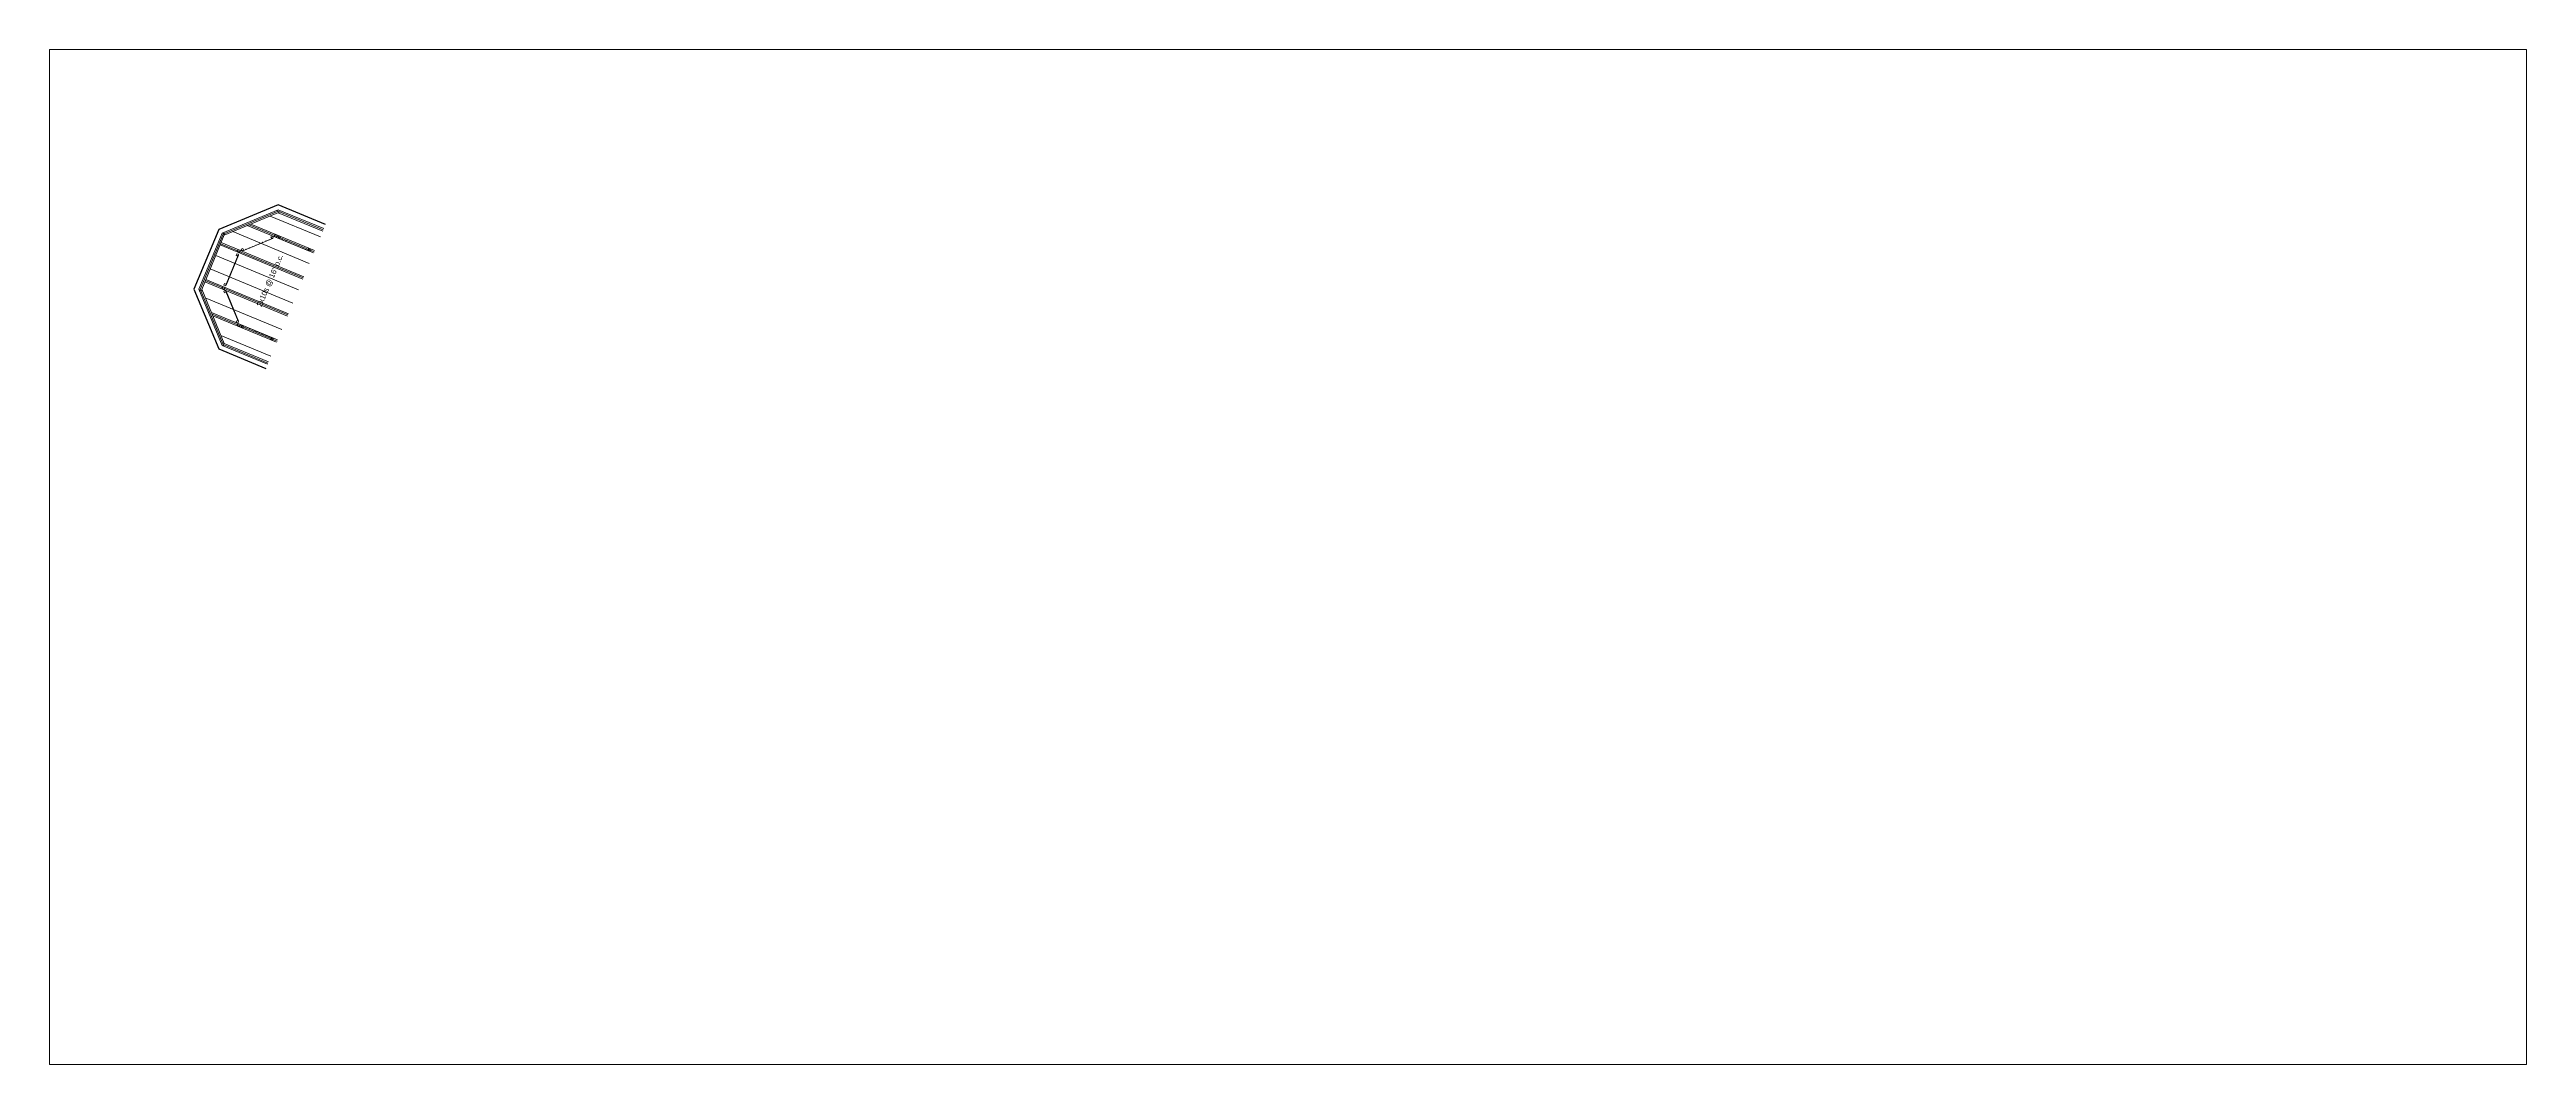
# Paper-space layout 'Foundation Layout' of a CAD drawing. Header units: inches. Extents: x 0 to 57.6, y 0 to 23.6.
# The model-space entities are those that its viewports show. They can reach past a viewport. Long polylines and large blocks are cut down to what shows.
import ezdxf

# ---------------------------------------------------------------- set-up
doc = ezdxf.new("R2010")
doc.units = ezdxf.units.IN
doc.header["$MEASUREMENT"] = 0
doc.linetypes.add('HIDDEN', pattern=[0.375, 0.25, -0.125])
doc.layers.get('0').update_dxf_attribs({"color": 8, "lineweight": 9})
for name, color, linetype, lineweight in [('BOTTOM PLATES', 7, 'Continuous', 20), ('FL JOISTS', 7, 'Continuous', 20), ('RAFTERS', 3, 'Continuous', 9), ('STEEL', 5, 'Continuous', 9)]:
    doc.layers.add(name, color=color, linetype=linetype, lineweight=lineweight)
doc.layers.add('LLTEXT', color=7, linetype='Continuous')
doc.styles.add('ARCHENTLTD', font='technical.ttf', dxfattribs={"height": 6})

msp = doc.modelspace()

# ---------------------------------------------------------------- linework, layer by layer
at = {"layer": 'BOTTOM PLATES'}
for centre in [(23409, 14063.8), (23367.7, 14046.7), (23350.6, 14005.4), (23367.7, 13964.1)]:
    msp.add_circle(centre, 1.5, dxfattribs=at)
at = {"layer": 'FL JOISTS', "color": 7, "linetype": 'HIDDEN', "lineweight": 30, "ltscale": 150}
for p, q in [((23411.8, 14098.3), (23345.3, 14070.7)), ((23464.4, 14076.5), (23411.8, 14098.3)), ((23345.3, 14070.7), (23317.7, 14004.2)), ((23317.7, 14004.2), (23345.3, 13937.7)), ((23345.3, 13937.7), (23397.8, 13915.9))]:
    msp.add_line(p, q, dxfattribs=at)
at = {"layer": 'RAFTERS', "ltscale": 25}
for p, q in [((23411.8, 14092.9), (23349.1, 14066.9)), ((23411.8, 14091.3), (23350.3, 14065.8)), ((23461.9, 14070.5), (23409.9, 14092.1)), ((23462.5, 14071.9), (23411.8, 14092.9)), ((23349.1, 14066.9), (23323.1, 14004.2)), ((23351.1, 14067.7), (23324, 14002.2)), ((23352.2, 14066.6), (23325.6, 14002.2)), ((23413.8, 14090.5), (23351.4, 14064.6)), ((23461.4, 14069.1), (23411.8, 14089.6)), ((23323.1, 14004.2), (23349.1, 13941.5)), ((23324.8, 14004.2), (23351.1, 13940.7)), ((23326.4, 14004.2), (23351.4, 13943.8)), ((23349.1, 13941.5), (23399.8, 13920.5)), ((23349.5, 13944.6), (23400.9, 13923.3)), ((23350.3, 13942.6), (23400.3, 13921.9))]:
    msp.add_line(p, q, dxfattribs=at)
at = {"layer": 'RAFTERS', "ltscale": 50}
for p, q in [((23361, 14068.6), (23446.4, 14033.1)), ((23377.2, 14075.3), (23451.2, 14044.7)), ((23379.2, 14076.1), (23451.8, 14046)), ((23381.2, 14076.9), (23452.3, 14047.4)), ((23402.8, 14085.9), (23458.7, 14062.7)), ((23342, 14041.8), (23434.2, 14003.6)), ((23346.9, 14053.7), (23439.1, 14015.4)), ((23347.5, 14055), (23439.7, 14016.8)), ((23348, 14056.4), (23440.3, 14018.2)), ((23329.8, 14012.4), (23422, 13974.2)), ((23330.4, 14013.8), (23422.6, 13975.5)), ((23330.9, 14015.2), (23423.1, 13976.9)), ((23335.8, 14027), (23428.1, 13988.8)), ((23330.3, 13994.7), (23415.8, 13959.2)), ((23337.1, 13978.4), (23411, 13947.8)), ((23337.9, 13976.5), (23410.4, 13946.4)), ((23338.7, 13974.5), (23409.9, 13945)), ((23347.7, 13952.8), (23403.6, 13929.7))]:
    msp.add_line(p, q, dxfattribs=at)
at = {"layer": 'STEEL'}
for p, q in [((23403.6, 14062.6), (23405.5, 14063.4)), ((23405.5, 14063.4), (23406.2, 14061.6)), ((23411.7, 14061.6), (23412.4, 14063.4)), ((23412.4, 14063.4), (23414.3, 14062.6)), ((23353.4, 14008.9), (23367.2, 14042.2)), ((23353.6, 14008.8), (23367.4, 14042.1)), ((23364.7, 14042.1), (23365.5, 14043.9)), ((23366.5, 14041.3), (23364.7, 14042.1)), ((23365.5, 14043.9), (23367.3, 14043.2)), ((23367.3, 14043.2), (23366.5, 14041.3)), ((23367.2, 14042.2), (23367.4, 14042.1)), ((23370.4, 14048.9), (23372.2, 14049.6)), ((23371.1, 14047), (23370.4, 14048.9)), ((23373, 14047.8), (23371.1, 14047)), ((23372.2, 14047.2), (23405.4, 14060.9)), ((23372.2, 14049.6), (23373, 14047.8)), ((23372.2, 14047.2), (23372.3, 14046.9)), ((23372.3, 14046.9), (23405.5, 14060.7)), ((23404.4, 14060.8), (23403.6, 14062.6)), ((23406.2, 14061.6), (23404.4, 14060.8)), ((23405.4, 14060.9), (23405.5, 14060.7)), ((23413.5, 14060.8), (23411.7, 14061.6)), ((23412.5, 14060.9), (23412.4, 14060.7)), ((23412.4, 14060.7), (23445.6, 14046.9)), ((23412.5, 14060.9), (23445.7, 14047.2)), ((23414.3, 14062.6), (23413.5, 14060.8)), ((23444.9, 14047.8), (23445.7, 14049.6)), ((23446.8, 14047), (23444.9, 14047.8)), ((23445.7, 14047.2), (23445.6, 14046.9)), ((23445.7, 14049.6), (23447.5, 14048.9)), ((23447.5, 14048.9), (23446.8, 14047)), ((23350.9, 14008.8), (23351.7, 14010.7)), ((23352.8, 14008.1), (23350.9, 14008.8)), ((23351.7, 14010.7), (23353.5, 14009.9)), ((23353.5, 14009.9), (23352.8, 14008.1)), ((23353.4, 14008.9), (23353.6, 14008.8)), ((23350.9, 14001.9), (23352.8, 14002.7)), ((23351.7, 14000.1), (23350.9, 14001.9)), ((23353.5, 14000.8), (23351.7, 14000.1)), ((23352.8, 14002.7), (23353.5, 14000.8)), ((23353.4, 14001.8), (23353.6, 14001.9)), ((23367.2, 13968.6), (23353.4, 14001.8)), ((23367.4, 13968.7), (23353.6, 14001.9)), ((23364.7, 13968.6), (23366.5, 13969.4)), ((23365.5, 13966.8), (23364.7, 13968.6)), ((23367.3, 13967.6), (23365.5, 13966.8)), ((23366.5, 13969.4), (23367.3, 13967.6)), ((23367.2, 13968.6), (23367.4, 13968.7)), ((23370.4, 13961.9), (23371.1, 13963.7)), ((23372.2, 13961.1), (23370.4, 13961.9)), ((23371.1, 13963.7), (23373, 13963)), ((23372.2, 13963.6), (23372.3, 13963.8)), ((23405.4, 13949.8), (23372.2, 13963.6)), ((23373, 13963), (23372.2, 13961.1)), ((23405.5, 13950), (23372.3, 13963.8)), ((23403.6, 13948.1), (23404.4, 13950)), ((23405.5, 13947.3), (23403.6, 13948.1)), ((23404.4, 13950), (23406.2, 13949.2)), ((23405.4, 13949.8), (23405.5, 13950)), ((23406.2, 13949.2), (23405.5, 13947.3))]:
    msp.add_line(p, q, dxfattribs=at)
for centre in [(23365.5, 14038.5), (23367, 14042.2), (23372.1, 14047.3), (23375.8, 14048.8), (23379.5, 14050.3), (23383.2, 14051.9), (23386.9, 14053.4), (23390.6, 14054.9), (23394.3, 14056.5), (23398, 14058), (23401.7, 14059.5), (23405.4, 14061.1), (23412.5, 14061.1), (23416.2, 14059.5), (23419.9, 14058), (23423.6, 14056.5), (23427.3, 14054.9), (23431, 14053.4), (23434.7, 14051.9), (23438.4, 14050.3), (23442.1, 14048.8), (23445.8, 14047.3), (23353.3, 14009), (23354.8, 14012.6), (23356.3, 14016.3), (23357.9, 14020), (23359.4, 14023.7), (23360.9, 14027.4), (23362.5, 14031.1), (23364, 14034.8), (23353.3, 14001.8), (23354.8, 13998.1), (23356.3, 13994.4), (23357.9, 13990.7), (23359.4, 13987), (23360.9, 13983.3), (23362.5, 13979.6), (23364, 13975.9), (23365.5, 13972.2), (23367, 13968.5), (23372.1, 13963.5), (23375.8, 13961.9), (23379.5, 13960.4), (23383.2, 13958.9), (23386.9, 13957.3), (23390.6, 13955.8), (23394.3, 13954.3), (23398, 13952.7), (23401.7, 13951.2), (23405.4, 13949.7)]:
    msp.add_circle(centre, 0.125, dxfattribs=at)

# ---------------------------------------------------------------- texts
at = {"layer": 'LLTEXT', "linetype": 'Continuous', "lineweight": 30, "ltscale": 1.5, "insert": (23402.1, 14011.7), "char_height": 6, "attachment_point": 5, "rotation": 67.0186, "style": 'ARCHENTLTD'}
msp.add_mtext('  2x10s @ 16" o.c.', dxfattribs=at)

psp = doc.layouts.new('Foundation Layout')

# ---------------------------------------------------------------- viewports
at = {"layer": '0', "color": 6}
psp.add_viewport(center=(28.78, 11.795), size=(57.56, 23.58919), view_center_point=(24538.061, 13705.527), view_height=1132.28121, dxfattribs=at)

doc.saveas('drawing.dxf')
